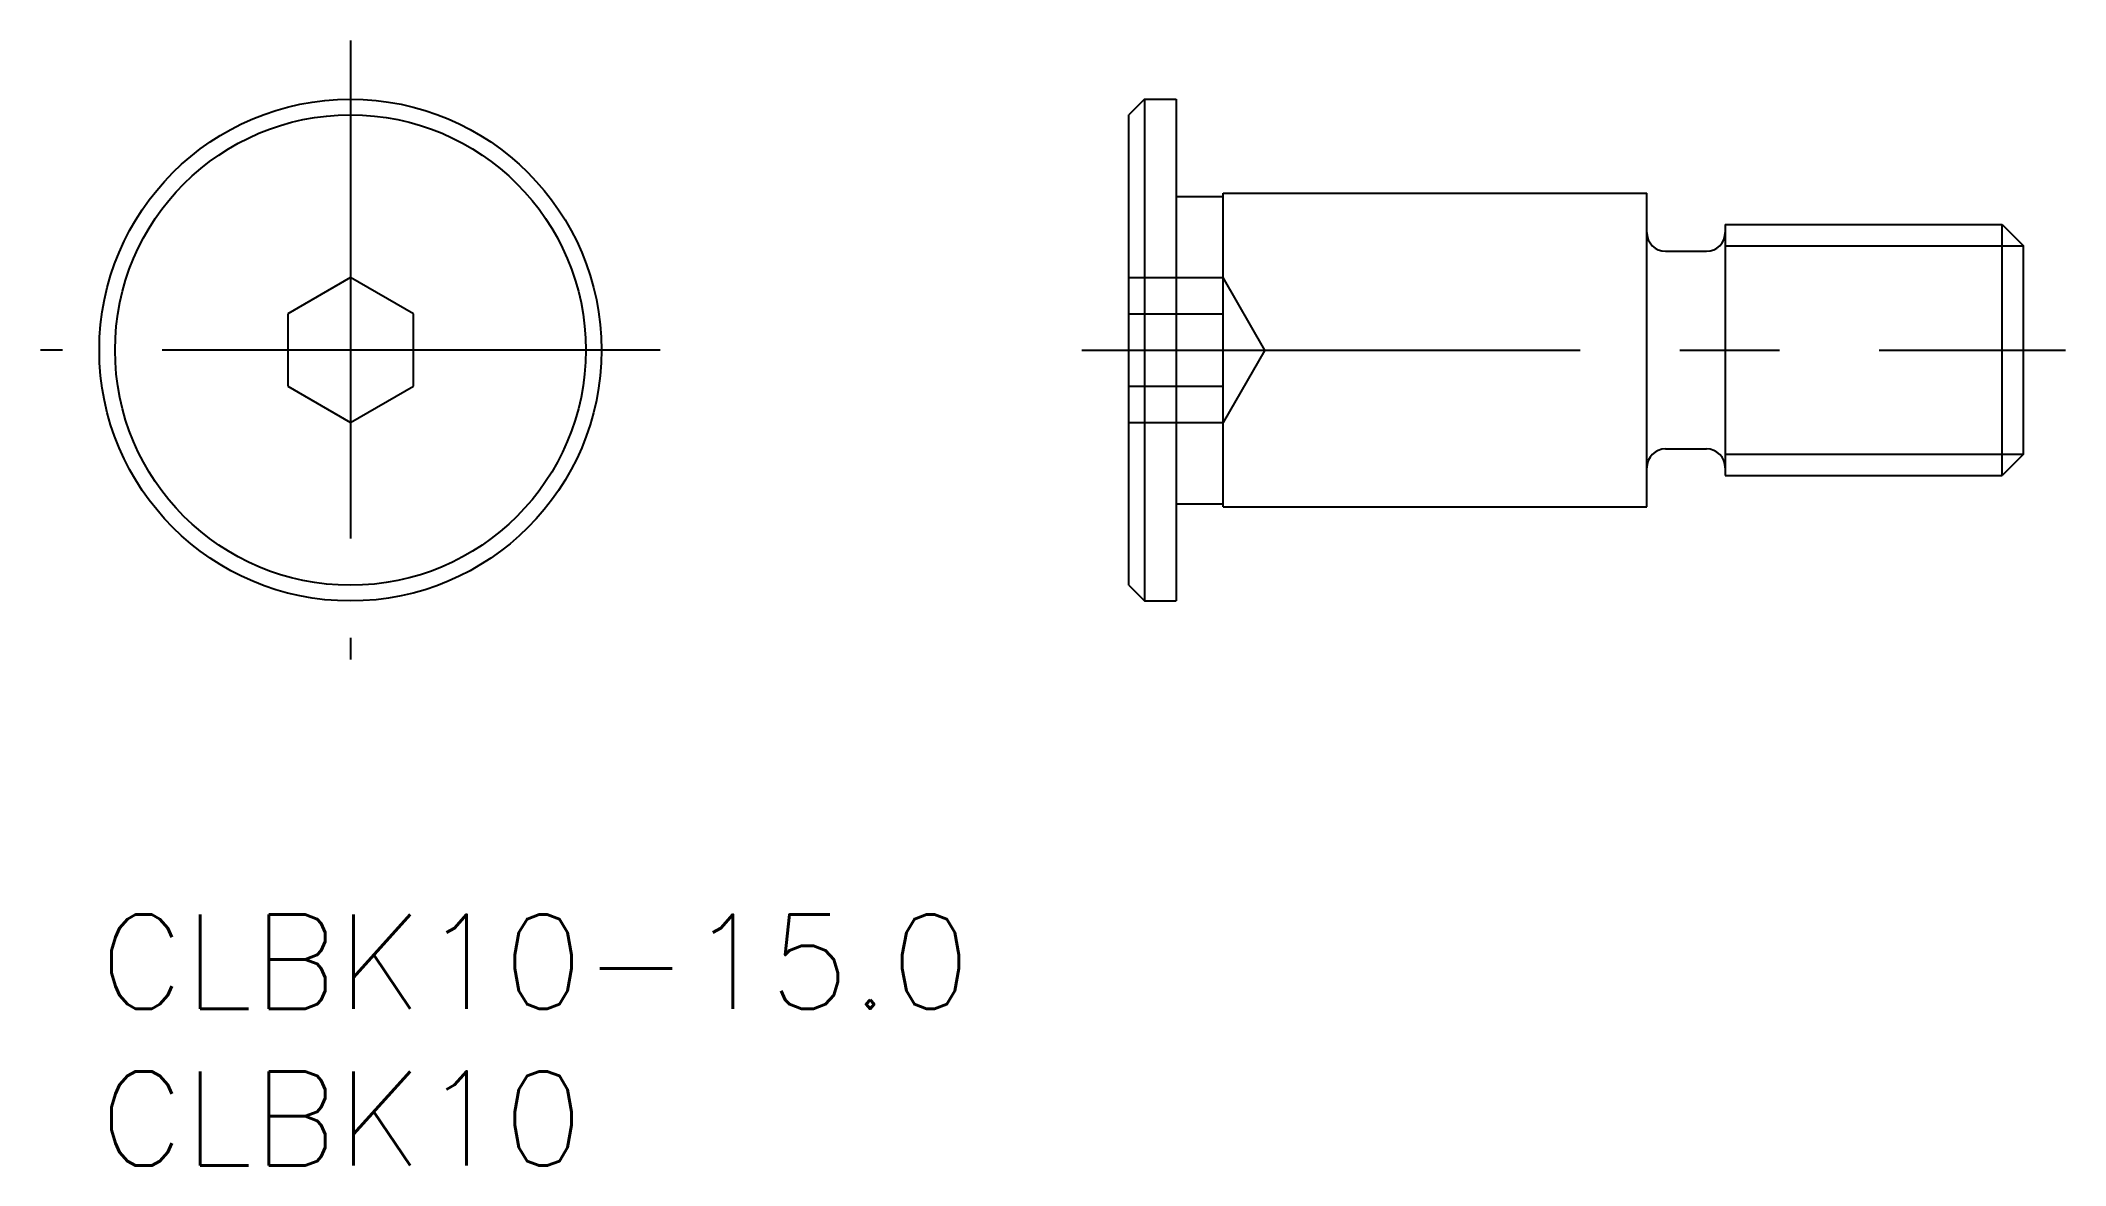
# Model space of a CAD drawing. Extents: x -1.9 to 62.6, y -8 to 27.9.
import ezdxf

# ---------------------------------------------------------------- set-up
doc = ezdxf.new("R2010")
doc.units = 0
doc.header["$LTSCALE"] = 0.5
doc.linetypes.add('CENTER', pattern=[50.8, 31.75, -6.35, 6.35, -6.35])
doc.linetypes.add('DASHED', pattern=[19.05, 12.7, -6.35])
for name, color, linetype in [('MSM_CENTER', 1, 'CENTER'), ('MSM_CONTINUOUS', 7, 'CONTINUOUS'), ('MSM_DASHED', 4, 'DASHED'), ('MSM_NARROW', 5, 'CONTINUOUS'), ('MSM_PART_NUMBER', 7, 'CONTINUOUS')]:
    doc.layers.add(name, color=color, linetype=linetype)
doc.styles.get("Standard").update_dxf_attribs({"font": 'txt.shx', "height": 2, "bigfont": 'bigfont.shx'})

# ---------------------------------------------------------------- blocks, each defined once
blk = doc.blocks.new('*U8')
at = {"layer": 'MSM_PART_NUMBER'}
blk.add_text('CLBK10-15.0', height=3, dxfattribs=at).set_placement((0, -3))
blk = doc.blocks.new('*U9')
at = {"layer": 'MSM_PART_NUMBER'}
blk.add_text('CLBK10', height=3, dxfattribs=at).set_placement((0, -8))

msp = doc.modelspace()

# ---------------------------------------------------------------- linework, layer by layer
at = {"layer": 'MSM_CENTER'}
for p, q in [((8, 27.871), (8, 8.129)), ((17.875, 18), (-1.875, 18)), ((31.307, 18), (62.648, 18))]:
    msp.add_line(p, q, dxfattribs=at)
at = {"layer": 'MSM_CONTINUOUS'}
for p, q in [((33.307, 26), (32.807, 25.5)), ((33.307, 26), (34.307, 26)), ((33.307, 26), (33.307, 10)), ((34.307, 26), (34.307, 10)), ((32.807, 10.5), (32.807, 25.5)), ((34.307, 22.9), (35.807, 22.9)), ((35.807, 23), (49.307, 23)), ((35.807, 13), (35.807, 23)), ((49.307, 13), (49.307, 23)), ((49.307, 13), (49.307, 23)), ((51.807, 22), (51.807, 14)), ((51.807, 22), (60.631, 22)), ((60.631, 14), (60.631, 22)), ((60.631, 22), (61.307, 21.323)), ((61.307, 14.676), (61.307, 21.323)), ((49.907, 21.15), (51.207, 21.15)), ((8.008, 20.309), (6.008, 19.155)), ((10.008, 19.155), (8.008, 20.309)), ((6.008, 19.155), (6.008, 16.845)), ((10.008, 16.845), (10.008, 19.155)), ((6.008, 16.845), (8.008, 15.691)), ((8.008, 15.691), (10.008, 16.845)), ((49.907, 14.85), (51.207, 14.85)), ((61.307, 14.676), (60.631, 14)), ((51.807, 14), (60.631, 14)), ((34.307, 13.1), (35.807, 13.1)), ((35.807, 13), (49.307, 13)), ((32.807, 10.5), (33.307, 10)), ((33.307, 10), (34.307, 10))]:
    msp.add_line(p, q, dxfattribs=at)
for radius in [8, 7.5]:
    msp.add_circle((8, 18), radius, dxfattribs=at)
for centre, start, end in [((49.907, 21.75), 180, 270), ((51.207, 21.75), 270, 0), ((49.907, 14.25), 90, 180), ((51.207, 14.25), 0, 90)]:
    msp.add_arc(centre, 0.6, start, end, dxfattribs=at)
at = {"layer": 'MSM_DASHED'}
for p, q in [((32.807, 20.309), (35.807, 20.309)), ((37.14, 18), (35.807, 20.309)), ((35.807, 15.691), (35.807, 20.309)), ((32.807, 19.155), (35.807, 19.155)), ((37.14, 18), (35.807, 15.691)), ((32.807, 16.845), (35.807, 16.845)), ((32.807, 15.691), (35.807, 15.691))]:
    msp.add_line(p, q, dxfattribs=at)
at = {"layer": 'MSM_NARROW'}
for p, q in [((51.807, 21.323), (61.307, 21.323)), ((51.807, 14.676), (61.307, 14.676))]:
    msp.add_line(p, q, dxfattribs=at)

# ---------------------------------------------------------------- block references
at = {"layer": 'MSM_CONTINUOUS'}
for name in ['*U8', '*U9']:
    msp.add_blockref(name, (0, 0), dxfattribs=at)

doc.saveas('drawing.dxf')
